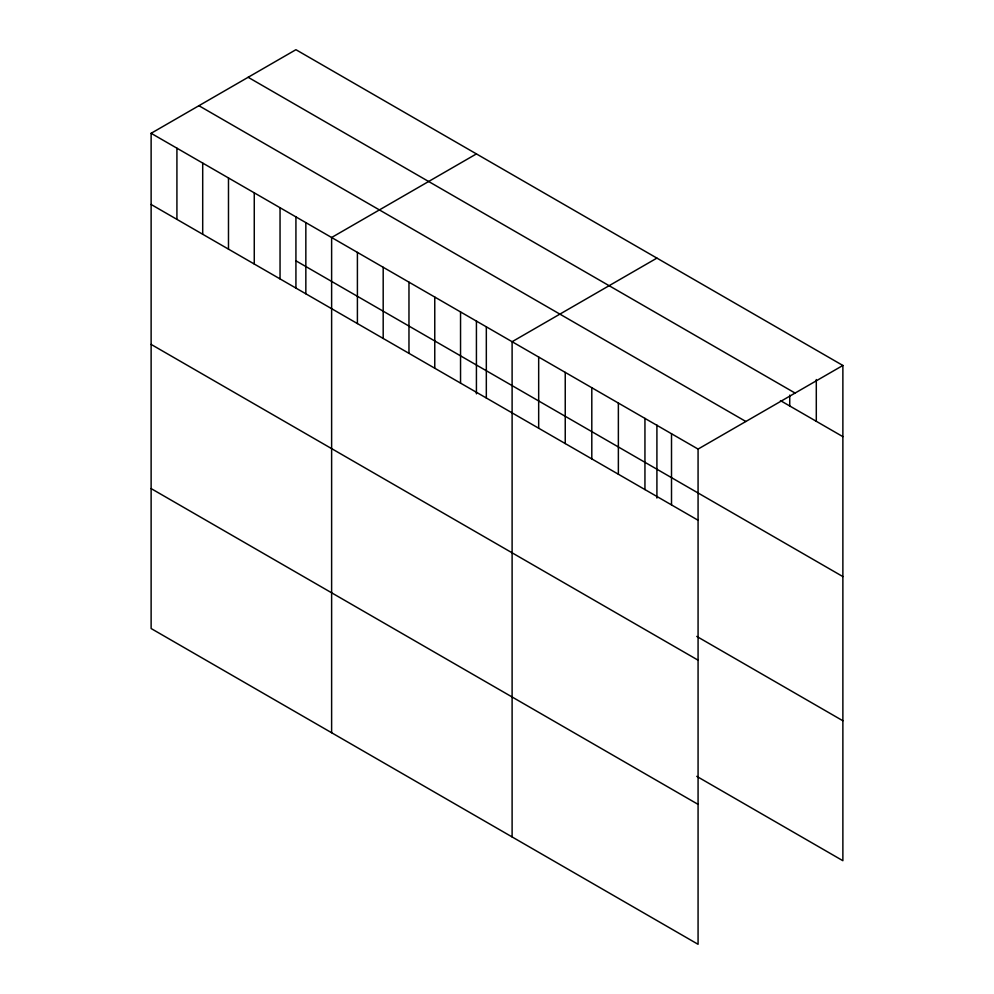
<?xml version="1.0" encoding="UTF-8"?>
<svg xmlns="http://www.w3.org/2000/svg" width="994" height="994" viewBox="0 0 994 994"><rect width="100%" height="100%" fill="white"/><g stroke="black" fill="none" stroke-linecap="round" stroke-linejoin="round"><path stroke-width="1.49" d="M151.125 133.295L698.074 449.077L698.074 944.3L151.125 628.531L151.125 133.295L295.926 49.7L842.875 365.469L842.875 860.705L696.757 776.339M476.424 153.908L331.623 237.504L331.623 732.727M656.91 258.105L512.109 341.712L512.109 836.936M698.074 449.077L842.875 365.469M248.152 77.284L795.088 393.065M780.439 400.607L842.875 436.652M198.912 105.712L745.848 421.481M295.926 260.813L842.875 576.582M151.125 204.478L698.074 520.247M696.757 636.409L842.875 720.762M151.125 344.409L698.074 660.178M151.125 488.588L698.074 804.357M816.298 379.534L816.298 421.307M789.733 395.14L789.733 405.974M671.509 433.732L671.509 504.902M656.91 425.034L656.91 498.056M644.944 418.399L644.944 489.57M618.367 403.055L618.367 474.237M591.803 387.722L591.803 458.893M565.238 372.39L565.238 443.56M538.673 357.045L538.673 428.215M486.327 326.827L486.327 397.998M476.424 320.826L476.424 393.848M460.545 311.942L460.545 383.112M434.763 297.044L434.763 368.227M408.969 282.159L408.969 353.342M383.187 267.274L383.187 338.457M357.405 252.389L357.405 323.559M305.841 222.619L305.841 293.789M295.926 216.617L295.926 288.136M280.047 207.734L280.047 278.904M254.265 192.848L254.265 264.019M228.483 177.963L228.483 249.134M202.701 163.078L202.701 234.249M176.92 148.181L176.92 219.363"/></g></svg>
